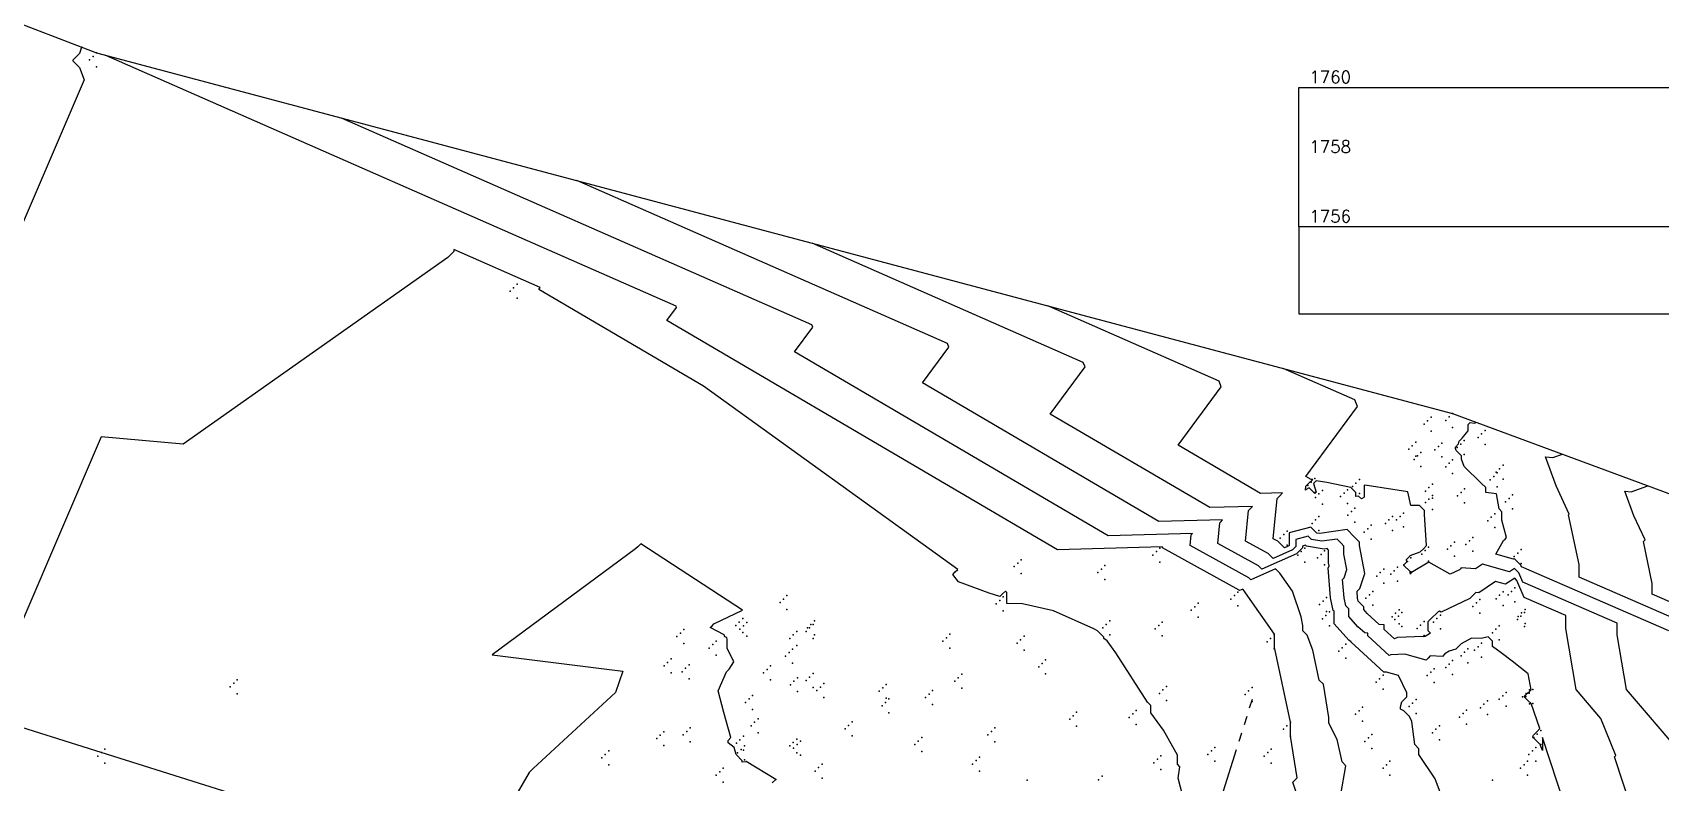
# Model space of a CAD drawing. Header units: metres. Extents: x 419582 to 423558, y 4805372 to 4807539.
# Drawn here: x 423246.79 to 423293.55, y 4807462.04 to 4807483.58 of the extents above; entities that cross this region are included whole.
import ezdxf

# ---------------------------------------------------------------- set-up
doc = ezdxf.new("R2010")
doc.units = ezdxf.units.M
doc.linetypes.add('PHANTOM', pattern=[2.5, 1.25, -0.25, 0.25, -0.25, 0.25, -0.25])
for name, color, linetype in [('C-ROAD-PROF-TEXT', 11, 'Continuous'), ('C-ROAD-PROF-TTLB', 5, 'Continuous'), ('C-TINN', 4, 'Continuous'), ('C-TINN-BNDY', 110, 'Continuous'), ('C-TOPO-MAJR', 9, 'Continuous'), ('C-TOPO-MINR', 8, 'Continuous'), ('LS', 7, 'Continuous')]:
    doc.layers.add(name, color=color, linetype=linetype)
doc.styles.get("Standard").update_dxf_attribs({"font": 'simplex.shx'})

# ---------------------------------------------------------------- blocks, each defined once
blk = doc.blocks.new('Susp A +0 +0')
at = {"linetype": 'PHANTOM', "flags": 128}
for points in [[(0, -11.382), (0, 11.382)], [(-11.382, 0), (11.382, 0)]]:
    blk.add_lwpolyline(points, dxfattribs=at)
at = {"flags": 128}
blk.add_lwpolyline([(-3.4, -3.4), (-3.4, 3.4), (3.4, 3.4), (3.4, -3.4)], close=True, dxfattribs=at)
at = {"layer": 'LS', "insert": (-3.273, -0.383), "char_height": 0.51577, "width": 9.13592, "attachment_point": 1}
blk.add_mtext('Susp A\\PBase +0 Leg +0', dxfattribs=at)

msp = doc.modelspace()

# ---------------------------------------------------------------- linework, layer by layer
at = {"color": 31, "lineweight": 30, "true_color": 0xffbd7a, "elevation": 1718.013}
msp.add_lwpolyline([(423449.834, 4807399.592), (423130.593, 4807500.114), (421950.92, 4806612.998), (421795.045, 4806430.988), (421305.015, 4806147.038), (421305.015, 4806147.038), (420630.083, 4805770.97), (419765.157, 4805549.54), (419617.356, 4805580.088)], dxfattribs=at)
at = {"layer": 'C-ROAD-PROF-TTLB', "color": 5, "linetype": 'Continuous', "lineweight": -3}
for p, q in [((423283.163, 4807478), (423283.163, 4807482)), ((423283.163, 4807482), (423363.163, 4807482))]:
    msp.add_line(p, q, dxfattribs=at)
msp.add_3dface([(423283.163, 4807475.5), (423363.163, 4807475.5), (423363.163, 4807478), (423283.163, 4807478)], dxfattribs=at)
at = {"layer": 'C-TINN', "color": 4, "linetype": 'Continuous', "lineweight": -3}
for p in [(423248.43, 4807482.79, 1757.04), (423248.53, 4807482.89, 1757.04), (423248.63, 4807482.99, 1757.04), (423248.63, 4807482.59, 1757.04), (423260.61, 4807476.25, 1758.17), (423260.71, 4807476.35, 1758.17), (423260.51, 4807476.15, 1758.17), (423260.71, 4807475.95, 1758.17), (423286.96, 4807472.53, 1751.46), (423287.38, 4807472.44, 1751.28), (423287.48, 4807472.54, 1751.28), (423287.58, 4807472.64, 1751.28), (423286.76, 4807472.33, 1751.46), (423286.86, 4807472.43, 1751.46), (423286.96, 4807472.13, 1751.46), (423287.58, 4807472.24, 1751.28), (423288.41, 4807472.05, 1750.76), (423288.51, 4807472.15, 1750.76), (423286.32, 4807471.61, 1751.6), (423286.42, 4807471.71, 1751.6), (423286.52, 4807471.81, 1751.6), (423286.67, 4807471.52, 1751.65), (423287.07, 4807471.59, 1751.45), (423287.17, 4807471.69, 1751.45), (423287.27, 4807471.79, 1751.45), (423287.71, 4807471.66, 1750.94), (423287.81, 4807471.76, 1750.94), (423287.91, 4807471.86, 1750.94), (423288.31, 4807471.95, 1750.76), (423288.51, 4807471.75, 1750.76), (423286.47, 4807471.32, 1751.65), (423286.52, 4807471.41, 1751.6), (423286.57, 4807471.42, 1751.65), (423286.67, 4807471.12, 1751.65), (423287.27, 4807471.39, 1751.45), (423287.38, 4807471.11, 1751.19), (423287.48, 4807471.21, 1751.19), (423287.58, 4807471.31, 1751.19), (423287.91, 4807471.46, 1750.94), (423288.93, 4807471.05, 1750.68), (423289.03, 4807471.15, 1750.68), (423283.42, 4807470.57, 1751.93), (423283.52, 4807470.67, 1751.93), (423283.62, 4807470.77, 1751.93), (423284.8, 4807470.64, 1751.95), (423284.9, 4807470.74, 1751.95), (423287, 4807470.61, 1751.55), (423287.58, 4807470.91, 1751.19), (423288.66, 4807470.73, 1750.94), (423288.76, 4807470.83, 1750.94), (423288.83, 4807470.95, 1750.68), (423288.86, 4807470.93, 1750.94), (423289.03, 4807470.75, 1750.68), (423283.62, 4807470.37, 1751.93), (423283.64, 4807470.23, 1752.29), (423283.74, 4807470.33, 1752.29), (423283.84, 4807470.43, 1752.29), (423284.36, 4807470.25, 1752.12), (423284.46, 4807470.35, 1752.12), (423284.56, 4807470.45, 1752.12), (423284.7, 4807470.54, 1751.95), (423284.9, 4807470.34, 1751.95), (423286.8, 4807470.41, 1751.55), (423286.9, 4807470.51, 1751.55), (423286.9, 4807470.18, 1751.91), (423287, 4807470.28, 1751.91), (423287, 4807470.21, 1751.55), (423287.72, 4807470.27, 1751.11), (423287.82, 4807470.37, 1751.11), (423287.92, 4807470.47, 1751.11), (423288.86, 4807470.53, 1750.94), (423289.2, 4807470.2, 1750.75), (423289.3, 4807470.3, 1750.75), (423283.74, 4807469.68, 1752.59), (423283.84, 4807470.03, 1752.29), (423284.56, 4807470.05, 1752.12), (423284.57, 4807469.72, 1752.22), (423284.67, 4807469.82, 1752.22), (423284.77, 4807469.92, 1752.22), (423285.85, 4807469.68, 1752.29), (423286.07, 4807469.68, 1752.23), (423286.17, 4807469.78, 1752.23), (423286.8, 4807470.08, 1751.91), (423287, 4807469.88, 1751.91), (423287.92, 4807470.07, 1751.11), (423288.69, 4807469.66, 1751.17), (423288.79, 4807469.76, 1751.17), (423289.1, 4807470.1, 1750.75), (423289.3, 4807469.9, 1750.75), (423282.83, 4807469.26, 1752.74), (423283.54, 4807469.48, 1752.59), (423283.64, 4807469.58, 1752.59), (423283.74, 4807469.28, 1752.59), (423284.77, 4807469.52, 1752.22), (423285.04, 4807469.23, 1752.25), (423285.14, 4807469.33, 1752.25), (423285.24, 4807469.43, 1752.25), (423285.65, 4807469.48, 1752.29), (423285.75, 4807469.58, 1752.29), (423285.85, 4807469.28, 1752.29), (423285.97, 4807469.58, 1752.23), (423286.17, 4807469.38, 1752.23), (423288.59, 4807469.56, 1751.17), (423288.79, 4807469.36, 1751.17), (423279.17, 4807468.77, 1757.09), (423282.63, 4807469.06, 1752.74), (423282.73, 4807469.16, 1752.74), (423282.83, 4807468.86, 1752.74), (423283.33, 4807468.77, 1755.32), (423285.24, 4807469.03, 1752.25), (423286.79, 4807468.7, 1751.98), (423286.89, 4807468.8, 1751.98), (423287.43, 4807468.74, 1751.52), (423287.53, 4807468.84, 1751.52), (423287.63, 4807468.94, 1751.52), (423287.96, 4807468.88, 1751.26), (423288.06, 4807468.98, 1751.26), (423288.16, 4807469.08, 1751.26), (423289.55, 4807468.73, 1750.79), (423274.99, 4807468.24, 1757.71), (423275.09, 4807468.34, 1757.71), (423275.19, 4807468.44, 1757.71), (423277.59, 4807468.27, 1757.53), (423278.97, 4807468.57, 1757.09), (423279.07, 4807468.67, 1757.09), (423279.17, 4807468.37, 1757.09), (423283.13, 4807468.57, 1755.32), (423283.23, 4807468.67, 1755.32), (423283.33, 4807468.37, 1755.32), (423283.7, 4807468.49, 1755.25), (423283.8, 4807468.59, 1755.25), (423283.9, 4807468.69, 1755.25), (423283.9, 4807468.29, 1755.25), (423286.18, 4807468.29, 1751.98), (423286.28, 4807468.39, 1751.98), (423286.38, 4807468.49, 1751.98), (423286.69, 4807468.6, 1751.98), (423286.89, 4807468.4, 1751.98), (423287.63, 4807468.54, 1751.52), (423288.16, 4807468.68, 1751.26), (423289.35, 4807468.53, 1750.79), (423289.45, 4807468.63, 1750.79), (423289.55, 4807468.33, 1750.79), (423275.19, 4807468.04, 1757.71), (423277.39, 4807468.07, 1757.53), (423277.49, 4807468.17, 1757.53), (423277.59, 4807467.87, 1757.53), (423285.4, 4807467.97, 1752.34), (423285.5, 4807468.07, 1752.34), (423285.6, 4807468.17, 1752.34), (423285.6, 4807467.77, 1752.34), (423285.8, 4807468.02, 1752.3), (423285.9, 4807468.12, 1752.3), (423286, 4807468.22, 1752.3), (423286, 4807467.82, 1752.3), (423286.38, 4807468.09, 1751.98), (423268.36, 4807467.31, 1758.78), (423268.46, 4807467.41, 1758.78), (423274.67, 4807467.37, 1758.07), (423281.21, 4807467.31, 1757.15), (423281.31, 4807467.41, 1757.15), (423281.41, 4807467.51, 1757.15), (423283.96, 4807467.35, 1755.3), (423285.09, 4807467.33, 1752.38), (423285.19, 4807467.43, 1752.38), (423285.29, 4807467.53, 1752.38), (423288.36, 4807467.3, 1753.28), (423288.83, 4807467.32, 1753.59), (423288.93, 4807467.42, 1753.59), (423289.03, 4807467.52, 1753.59), (423289.17, 4807467.43, 1753.98), (423289.27, 4807467.53, 1753.98), (423289.37, 4807467.63, 1753.98), (423268.26, 4807467.21, 1758.78), (423268.46, 4807467.01, 1758.78), (423274.47, 4807467.17, 1758.07), (423274.57, 4807467.27, 1758.07), (423274.67, 4807466.97, 1758.07), (423280.07, 4807466.99, 1757.51), (423280.17, 4807467.09, 1757.51), (423280.27, 4807467.19, 1757.51), (423281.41, 4807467.11, 1757.15), (423283.76, 4807467.15, 1755.3), (423283.86, 4807467.25, 1755.3), (423283.94, 4807466.84, 1755.31), (423283.96, 4807466.95, 1755.3), (423284.04, 4807466.94, 1755.31), (423285.29, 4807467.13, 1752.38), (423285.94, 4807466.9, 1752.11), (423286.04, 4807467, 1752.11), (423286.12, 4807466.92, 1752.36), (423287.23, 4807466.85, 1753.08), (423288.16, 4807467.1, 1753.28), (423288.26, 4807467.2, 1753.28), (423288.36, 4807466.9, 1753.28), (423289.03, 4807467.12, 1753.59), (423289.37, 4807467.23, 1753.98), (423289.56, 4807466.91, 1753.79), (423289.64, 4807466.92, 1753.65), (423289.66, 4807467.01, 1753.79), (423265.5, 4807466.43, 1759.29), (423266.99, 4807466.55, 1758.72), (423267.09, 4807466.65, 1758.72), (423267.11, 4807466.44, 1758.66), (423267.19, 4807466.75, 1758.72), (423267.21, 4807466.54, 1758.66), (423267.31, 4807466.64, 1758.66), (423268.74, 4807466.38, 1758.71), (423269.01, 4807466.38, 1758.76), (423269.05, 4807466.48, 1758.75), (423269.11, 4807466.48, 1758.76), (423269.15, 4807466.58, 1758.75), (423269.21, 4807466.58, 1758.76), (423269.25, 4807466.68, 1758.75), (423277.53, 4807466.48, 1757.96), (423277.63, 4807466.58, 1757.96), (423277.73, 4807466.68, 1757.96), (423279.04, 4807466.45, 1757.64), (423279.14, 4807466.55, 1757.64), (423279.24, 4807466.65, 1757.64), (423280.27, 4807466.79, 1757.51), (423283.84, 4807466.74, 1755.31), (423284.04, 4807466.54, 1755.31), (423285.84, 4807466.8, 1752.11), (423285.92, 4807466.72, 1752.36), (423286.02, 4807466.82, 1752.36), (423286.04, 4807466.6, 1752.11), (423286.12, 4807466.52, 1752.36), (423286.56, 4807466.46, 1752.95), (423286.66, 4807466.56, 1752.95), (423286.76, 4807466.66, 1752.95), (423287.03, 4807466.65, 1753.08), (423287.13, 4807466.75, 1753.08), (423287.23, 4807466.45, 1753.08), (423288.82, 4807466.44, 1753.91), (423288.92, 4807466.54, 1753.91), (423289.44, 4807466.72, 1753.65), (423289.46, 4807466.81, 1753.79), (423289.54, 4807466.82, 1753.65), (423289.64, 4807466.52, 1753.65), (423289.66, 4807466.61, 1753.79), (423265.3, 4807466.23, 1759.29), (423265.4, 4807466.33, 1759.29), (423265.5, 4807466.03, 1759.29), (423266.23, 4807465.9, 1759.19), (423266.33, 4807466, 1759.19), (423266.43, 4807466.1, 1759.19), (423267.19, 4807466.35, 1758.72), (423267.31, 4807466.24, 1758.66), (423268.54, 4807466.18, 1758.71), (423268.64, 4807466.28, 1758.71), (423268.74, 4807465.98, 1758.71), (423269.21, 4807466.18, 1758.76), (423269.25, 4807466.28, 1758.75), (423272.94, 4807466.1, 1758.45), (423273.04, 4807466.2, 1758.45), (423273.14, 4807466.3, 1758.45), (423273.14, 4807465.9, 1758.45), (423275.07, 4807466.04, 1758.31), (423275.17, 4807466.14, 1758.31), (423275.27, 4807466.24, 1758.31), (423277.73, 4807466.28, 1757.96), (423279.24, 4807466.25, 1757.64), (423282.25, 4807466.08, 1757.02), (423282.35, 4807466.18, 1757.02), (423282.45, 4807466.28, 1757.02), (423284.41, 4807465.91, 1755.32), (423284.51, 4807466.01, 1755.32), (423286.76, 4807466.26, 1752.95), (423288.31, 4807465.94, 1754.14), (423288.41, 4807466.04, 1754.14), (423288.72, 4807466.34, 1753.91), (423288.92, 4807466.14, 1753.91), (423265.03, 4807465.49, 1759.27), (423265.13, 4807465.59, 1759.27), (423266.43, 4807465.7, 1759.19), (423268.42, 4807465.67, 1758.68), (423268.52, 4807465.77, 1758.68), (423268.62, 4807465.87, 1758.68), (423268.62, 4807465.47, 1758.68), (423275.27, 4807465.84, 1758.31), (423275.79, 4807465.46, 1758.4), (423275.89, 4807465.56, 1758.4), (423282.45, 4807465.88, 1757.02), (423284.31, 4807465.81, 1755.32), (423284.51, 4807465.61, 1755.32), (423287.48, 4807465.44, 1754.39), (423287.58, 4807465.54, 1754.39), (423287.82, 4807465.68, 1754.31), (423287.92, 4807465.78, 1754.31), (423288.02, 4807465.88, 1754.31), (423288.02, 4807465.48, 1754.31), (423288.21, 4807465.84, 1754.14), (423288.41, 4807465.64, 1754.14), (423252.67, 4807464.99, 1758.6), (423264.93, 4807465.39, 1759.27), (423265.13, 4807465.19, 1759.27), (423265.45, 4807465.22, 1759.37), (423265.55, 4807465.32, 1759.37), (423265.65, 4807465.42, 1759.37), (423265.65, 4807465.02, 1759.37), (423267.79, 4807465.19, 1758.68), (423267.89, 4807465.29, 1758.68), (423267.99, 4807465.39, 1758.68), (423267.99, 4807464.99, 1758.68), (423268.76, 4807465.05, 1758.71), (423269.01, 4807464.97, 1758.71), (423269.11, 4807465.07, 1758.71), (423269.21, 4807465.17, 1758.71), (423273.38, 4807465.05, 1758.62), (423273.48, 4807465.15, 1758.62), (423275.69, 4807465.36, 1758.4), (423275.89, 4807465.16, 1758.4), (423285.48, 4807465.02, 1755.18), (423285.58, 4807465.12, 1755.18), (423286.85, 4807465.11, 1754.66), (423286.95, 4807465.21, 1754.66), (423287.05, 4807465.31, 1754.66), (423287.38, 4807465.34, 1754.39), (423287.58, 4807465.14, 1754.39), (423252.47, 4807464.79, 1758.6), (423252.57, 4807464.89, 1758.6), (423252.67, 4807464.59, 1758.6), (423267.47, 4807464.54, 1758.65), (423268.56, 4807464.85, 1758.71), (423268.66, 4807464.95, 1758.71), (423268.76, 4807464.65, 1758.71), (423269.21, 4807464.77, 1758.71), (423269.32, 4807464.68, 1758.74), (423269.42, 4807464.78, 1758.74), (423269.52, 4807464.88, 1758.74), (423271.11, 4807464.66, 1758.34), (423271.21, 4807464.76, 1758.34), (423271.31, 4807464.86, 1758.34), (423272.54, 4807464.58, 1758.73), (423272.64, 4807464.68, 1758.73), (423273.28, 4807464.95, 1758.62), (423273.48, 4807464.75, 1758.62), (423279.16, 4807464.6, 1757.86), (423279.26, 4807464.7, 1757.86), (423279.36, 4807464.8, 1757.86), (423281.62, 4807464.57, 1757.33), (423281.72, 4807464.67, 1757.33), (423281.82, 4807464.77, 1757.33), (423285.38, 4807464.92, 1755.18), (423285.58, 4807464.72, 1755.18), (423287.05, 4807464.91, 1754.66), (423289.02, 4807464.53, 1754.27), (423289.12, 4807464.63, 1754.27), (423289.59, 4807464.5, 1754.12), (423289.68, 4807464.51, 1753.86), (423289.69, 4807464.6, 1754.12), (423289.78, 4807464.61, 1753.86), (423289.79, 4807464.7, 1754.12), (423289.88, 4807464.71, 1753.86), (423267.27, 4807464.34, 1758.65), (423267.37, 4807464.44, 1758.65), (423267.47, 4807464.14, 1758.65), (423269.52, 4807464.48, 1758.74), (423271.19, 4807464.24, 1758.73), (423271.29, 4807464.34, 1758.73), (423271.31, 4807464.46, 1758.34), (423271.39, 4807464.44, 1758.73), (423271.39, 4807464.04, 1758.73), (423272.44, 4807464.48, 1758.73), (423272.64, 4807464.28, 1758.73), (423276.78, 4807464.06, 1758.47), (423278.49, 4807464.11, 1758.13), (423279.36, 4807464.4, 1757.86), (423281.82, 4807464.37, 1757.33), (423284.89, 4807464.1, 1755.31), (423284.99, 4807464.2, 1755.31), (423286.33, 4807464.22, 1754.93), (423286.43, 4807464.32, 1754.93), (423286.53, 4807464.42, 1754.93), (423287.98, 4807464.12, 1754.78), (423288.38, 4807464.19, 1754.49), (423288.48, 4807464.29, 1754.49), (423288.58, 4807464.39, 1754.49), (423288.92, 4807464.43, 1754.27), (423289.12, 4807464.23, 1754.27), (423289.79, 4807464.3, 1754.12), (423289.88, 4807464.31, 1753.86), (423265.68, 4807463.61, 1759.54), (423267.43, 4807463.67, 1758.64), (423267.53, 4807463.77, 1758.64), (423267.63, 4807463.87, 1758.64), (423270.13, 4807463.58, 1758.78), (423270.23, 4807463.68, 1758.78), (423270.33, 4807463.78, 1758.78), (423274.43, 4807463.61, 1758.73), (423276.58, 4807463.86, 1758.47), (423276.68, 4807463.96, 1758.47), (423276.78, 4807463.66, 1758.47), (423278.29, 4807463.91, 1758.13), (423278.39, 4807464.01, 1758.13), (423278.49, 4807463.71, 1758.13), (423282.72, 4807463.57, 1757), (423282.82, 4807463.67, 1757), (423282.92, 4807463.77, 1757), (423284.79, 4807464, 1755.31), (423284.99, 4807463.8, 1755.31), (423286.53, 4807464.02, 1754.93), (423287.1, 4807463.57, 1754.75), (423287.2, 4807463.67, 1754.75), (423287.78, 4807463.92, 1754.78), (423287.88, 4807464.02, 1754.78), (423287.98, 4807463.72, 1754.78), (423288.58, 4807463.99, 1754.49), (423264.72, 4807463.3, 1759.74), (423264.82, 4807463.4, 1759.74), (423264.92, 4807463.5, 1759.74), (423264.92, 4807463.1, 1759.74), (423265.48, 4807463.41, 1759.54), (423265.58, 4807463.51, 1759.54), (423265.68, 4807463.21, 1759.54), (423267.01, 4807463.17, 1758.88), (423267.11, 4807463.27, 1758.88), (423267.21, 4807463.37, 1758.88), (423267.24, 4807463.09, 1758.93), (423267.63, 4807463.47, 1758.64), (423268.54, 4807463.09, 1758.8), (423268.64, 4807463.19, 1758.8), (423268.74, 4807463.29, 1758.8), (423268.75, 4807463.13, 1758.82), (423268.85, 4807463.23, 1758.82), (423270.33, 4807463.38, 1758.78), (423272.13, 4807463.13, 1758.84), (423272.23, 4807463.23, 1758.84), (423272.33, 4807463.33, 1758.84), (423274.23, 4807463.41, 1758.73), (423274.33, 4807463.51, 1758.73), (423274.43, 4807463.21, 1758.73), (423282.92, 4807463.37, 1757), (423285.06, 4807463.22, 1755.41), (423285.16, 4807463.32, 1755.41), (423285.26, 4807463.42, 1755.41), (423287, 4807463.47, 1754.75), (423287.2, 4807463.27, 1754.75), (423289.91, 4807463.33, 1753.99), (423290.01, 4807463.43, 1753.99), (423290.11, 4807463.53, 1753.99), (423290.11, 4807463.13, 1753.99), (423248.67, 4807462.8, 1758.81), (423248.77, 4807462.9, 1758.81), (423248.87, 4807463, 1758.81), (423263.14, 4807462.75, 1759.77), (423263.24, 4807462.85, 1759.77), (423263.34, 4807462.95, 1759.77), (423267.04, 4807462.89, 1758.93), (423267.14, 4807462.99, 1758.93), (423267.21, 4807462.97, 1758.88), (423267.24, 4807462.69, 1758.93), (423268.65, 4807463.03, 1758.82), (423268.74, 4807462.89, 1758.8), (423268.85, 4807462.83, 1758.82), (423272.33, 4807462.93, 1758.84), (423273.89, 4807462.67, 1758.86), (423273.99, 4807462.77, 1758.86), (423279.1, 4807462.71, 1758.12), (423279.2, 4807462.81, 1758.12), (423280.55, 4807462.85, 1757.78), (423280.65, 4807462.95, 1757.78), (423280.75, 4807463.05, 1757.78), (423280.75, 4807462.65, 1757.78), (423282.17, 4807462.8, 1757.42), (423282.27, 4807462.9, 1757.42), (423282.37, 4807463, 1757.42), (423285.26, 4807463.02, 1755.41), (423285.78, 4807462.65, 1755.35), (423289.73, 4807462.65, 1754.28), (423289.77, 4807462.85, 1754.19), (423289.87, 4807462.95, 1754.19), (423289.97, 4807463.05, 1754.19), (423289.97, 4807462.65, 1754.19), (423248.87, 4807462.6, 1758.81), (423263.34, 4807462.55, 1759.77), (423266.43, 4807462.25, 1759.59), (423266.53, 4807462.35, 1759.59), (423266.63, 4807462.45, 1759.59), (423269.27, 4807462.37, 1758.92), (423269.37, 4807462.47, 1758.92), (423269.47, 4807462.57, 1758.92), (423269.47, 4807462.17, 1758.92), (423273.79, 4807462.57, 1758.86), (423273.99, 4807462.37, 1758.86), (423277.51, 4807462.22, 1758.56), (423279, 4807462.61, 1758.12), (423279.2, 4807462.41, 1758.12), (423282.37, 4807462.6, 1757.42), (423285.58, 4807462.45, 1755.35), (423285.68, 4807462.55, 1755.35), (423285.78, 4807462.25, 1755.35), (423289.53, 4807462.45, 1754.28), (423289.63, 4807462.55, 1754.28), (423289.73, 4807462.25, 1754.28), (423266.63, 4807462.05, 1759.59), (423268.14, 4807462.13, 1758.97), (423275.36, 4807462.11, 1758.86), (423277.41, 4807462.12, 1758.56), (423288.72, 4807462.11, 1754.69)]:
    msp.add_point(p, dxfattribs=at)
at = {"layer": 'C-TINN-BNDY', "color": 110, "linetype": 'Continuous', "lineweight": -3, "flags": 128}
msp.add_lwpolyline([(423155.26, 4807511.44), (423220.21, 4807493.91), (423248.63, 4807482.99), (423287.58, 4807472.64), (423324.86, 4807458.82), (423338.71, 4807455.21), (423346.85, 4807452.21), (423376.85, 4807442.88), (423407.17, 4807432.75), (423426.06, 4807425.57), (423479.26, 4807419.95), (423488.35, 4807411.26), (423490.39, 4807398.46), (423490.39, 4807398.06), (423490.01, 4807373.35), (423490.01, 4807372.95), (423470.52, 4807372.34), (422724.87, 4807165.92)], dxfattribs=at)
at = {"layer": 'C-TOPO-MAJR', "color": 9, "linetype": 'Continuous', "lineweight": -3, "flags": 128}
for points, elevation in [([(423287.314, 4807461.501), (423287.075, 4807462.151), (423286.608, 4807462.845), (423286.608, 4807463.012), (423286.492, 4807463.128), (423286.405, 4807463.792), (423286.345, 4807463.932), (423286.174, 4807464.103), (423286.083, 4807464.143), (423286.083, 4807464.216), (423286.12, 4807464.36), (423286.192, 4807464.432), (423286.264, 4807464.504), (423286.264, 4807464.616), (423286.02, 4807465.117), (423285.675, 4807465.212), (423285.614, 4807465.209), (423285.607, 4807465.207), (423284.663, 4807466.069), (423284.662, 4807466.087), (423284.643, 4807466.089), (423284.595, 4807466.132), (423284.172, 4807466.602), (423284.172, 4807466.96), (423284.151, 4807466.981), (423284.076, 4807467.348), (423284.004, 4807468.206), (423284.012, 4807468.215), (423284.029, 4807468.263), (423284.012, 4807468.352), (423284.012, 4807468.718), (423283.995, 4807468.735), (423283.972, 4807468.758), (423283.885, 4807468.745), (423283.378, 4807468.83), (423283.355, 4807468.853), (423283.268, 4807468.831), (423283.268, 4807468.781), (423283.18, 4807468.694), (423283.093, 4807468.606), (423282.102, 4807468.168), (423282.005, 4807468.266), (423280.832, 4807468.909), (423280.891, 4807469.499), (423280.932, 4807469.54), (423280.972, 4807469.58), (423279.142, 4807469.532), (423272.349, 4807473.515), (423273.111, 4807474.545), (423273.073, 4807474.643), (423262.425, 4807479.324)], 1755), ([(423295.264, 4807466.175), (423291.21, 4807467.941), (423291.21, 4807468.298), (423290.911, 4807469.726), (423290.921, 4807469.736), (423290.931, 4807469.746), (423290.549, 4807470.563), (423290.243, 4807471.396), (423290.457, 4807471.375), (423290.73, 4807471.472)], 1750)]:
    msp.add_lwpolyline(points, dxfattribs=dict(at, elevation=elevation))
at = {"layer": 'C-TOPO-MINR', "color": 8, "linetype": 'Continuous', "lineweight": -3, "flags": 128}
for points, elevation in [([(423248.231, 4807483.143), (423248.196, 4807483.153), (423248.143, 4807482.972), (423248.047, 4807482.877), (423247.951, 4807482.781), (423247.951, 4807482.764), (423248.143, 4807482.572), (423248.275, 4807482.219), (423241.089, 4807465.49)], 1757), ([(423283.199, 4807461.416), (423282.991, 4807462.052), (423283.052, 4807462.113), (423283.113, 4807462.174), (423282.92, 4807463.37), (423282.92, 4807463.77), (423282.472, 4807465.879), (423282.469, 4807465.888), (423282.466, 4807465.89), (423282.466, 4807466.285), (423282.465, 4807466.29), (423282.46, 4807466.305), (423281.567, 4807467.58), (423281.551, 4807467.597), (423281.458, 4807467.556), (423281.451, 4807467.563), (423279.242, 4807468.776), (423279.244, 4807468.801), (423279.246, 4807468.803), (423279.248, 4807468.805), (423276.226, 4807468.726), (423265.006, 4807475.304), (423265.287, 4807475.684), (423265.273, 4807475.72), (423248.9, 4807482.918)], 1757), ([(423284.364, 4807461.701), (423284.514, 4807462.519), (423284.403, 4807462.63), (423284.266, 4807463.276), (423284.027, 4807463.743), (423284.027, 4807463.906), (423283.866, 4807464.865), (423283.747, 4807464.984), (423283.566, 4807465.838), (423283.398, 4807466.274), (423283.279, 4807466.393), (423283.279, 4807466.554), (423283.227, 4807466.796), (423282.978, 4807467.534), (423282.617, 4807468.05), (423282.491, 4807468.176), (423281.78, 4807467.862), (423281.728, 4807467.914), (423280.037, 4807468.843), (423280.068, 4807469.15), (423280.089, 4807469.171), (423280.11, 4807469.192), (423277.684, 4807469.129), (423268.677, 4807474.41), (423269.199, 4807475.115), (423269.173, 4807475.182), (423255.663, 4807481.121)], 1756), ([(423280.036, 4807460.834), (423279.693, 4807462.167), (423279.747, 4807462.495), (423279.676, 4807462.565), (423279.676, 4807462.824), (423279.274, 4807463.544), (423278.909, 4807464.042), (423278.909, 4807464.25), (423278.813, 4807464.346), (423277.909, 4807465.769), (423277.655, 4807466.106), (423277.563, 4807466.178), (423277.563, 4807466.215), (423277.381, 4807466.396), (423277.272, 4807466.453), (423276.113, 4807466.967), (423275.229, 4807467.17), (423274.771, 4807467.178), (423274.771, 4807467.5), (423274.732, 4807467.539), (423274.652, 4807467.459), (423274.571, 4807467.378), (423274.265, 4807467.48), (423273.389, 4807467.805), (423273.22, 4807468.015), (423273.293, 4807468.088), (423273.366, 4807468.161), (423266.061, 4807473.427), (423261.334, 4807476.198), (423261.375, 4807476.253), (423261.373, 4807476.258), (423261.373, 4807476.258), (423258.893, 4807477.349), (423258.893, 4807477.289), (423258.808, 4807477.204), (423258.723, 4807477.119), (423251.116, 4807471.759), (423248.76, 4807471.965), (423245.388, 4807464.114)], 1758), ([(423291.034, 4807460.684), (423290.158, 4807463.329), (423290.158, 4807462.957), (423290.103, 4807463.106), (423290.103, 4807463.126), (423289.913, 4807463.316), (423289.908, 4807463.311), (423289.903, 4807463.306), (423289.883, 4807463.343), (423289.882, 4807463.362), (423289.901, 4807463.405), (423289.993, 4807463.497), (423290.085, 4807463.589), (423289.832, 4807464.305), (423289.739, 4807464.397), (423289.632, 4807464.505), (423289.685, 4807464.558), (423289.732, 4807464.605), (423289.785, 4807464.658), (423289.832, 4807464.705), (423289.752, 4807465.165), (423289.293, 4807465.523), (423288.97, 4807465.763), (423288.72, 4807465.944), (423288.72, 4807466.101), (423288.599, 4807466.223), (423288.402, 4807466.18), (423288.122, 4807466.187), (423287.821, 4807466.024), (423287.746, 4807465.949), (423287.671, 4807465.874), (423287.476, 4807465.811), (423287.358, 4807465.735), (423287.285, 4807465.662), (423286.938, 4807465.677), (423286.877, 4807465.615), (423286.815, 4807465.554), (423286.204, 4807465.723), (423285.806, 4807465.706), (423285.757, 4807465.689), (423285.139, 4807466.253), (423285.139, 4807466.327), (423285.057, 4807466.335), (423284.86, 4807466.513), (423284.599, 4807466.804), (423284.599, 4807467.025), (423284.509, 4807467.114), (423284.463, 4807467.341), (423284.418, 4807467.872), (423284.462, 4807467.915), (423284.544, 4807468.153), (423284.458, 4807468.598), (423284.458, 4807468.832), (423284.375, 4807468.915), (423284.259, 4807469.032), (423283.825, 4807468.967), (423283.528, 4807469.017), (423283.432, 4807469.113), (423283.074, 4807469.021), (423283.074, 4807468.816), (423283.025, 4807468.767), (423282.977, 4807468.718), (423282.424, 4807468.474), (423282.281, 4807468.617), (423281.628, 4807468.976), (423281.715, 4807469.848), (423281.775, 4807469.908), (423281.835, 4807469.968), (423280.601, 4807469.936), (423276.02, 4807472.621), (423277.023, 4807473.976), (423276.972, 4807474.105), (423269.187, 4807477.527)], 1754), ([(423292.987, 4807460.48), (423292.224, 4807462.783), (423292.243, 4807462.802), (423292.262, 4807462.821), (423291.837, 4807463.877), (423291.125, 4807464.712), (423290.828, 4807466.467), (423290.828, 4807466.836), (423289.631, 4807467.358), (423289.425, 4807467.845), (423289.364, 4807467.906), (423289.097, 4807467.733), (423288.81, 4807467.814), (423288.332, 4807467.491), (423288.244, 4807467.497), (423288.16, 4807467.413), (423288.076, 4807467.329), (423287.251, 4807466.937), (423287.205, 4807466.963), (423287.168, 4807466.94), (423286.941, 4807466.733), (423286.902, 4807466.695), (423286.864, 4807466.656), (423286.864, 4807466.41), (423286.941, 4807466.333), (423286.788, 4807466.235), (423286.785, 4807466.232), (423286.768, 4807466.232), (423286.766, 4807466.229), (423286.763, 4807466.226), (423286.734, 4807466.234), (423285.997, 4807466.202), (423285.907, 4807466.171), (423285.616, 4807466.436), (423285.615, 4807466.566), (423285.471, 4807466.581), (423285.126, 4807466.894), (423285.025, 4807467.005), (423285.025, 4807467.09), (423284.868, 4807467.247), (423284.85, 4807467.334), (423284.833, 4807467.537), (423284.911, 4807467.616), (423285.06, 4807468.043), (423284.905, 4807468.845), (423284.905, 4807468.945), (423284.755, 4807469.095), (423284.546, 4807469.306), (423283.765, 4807469.189), (423283.678, 4807469.203), (423283.508, 4807469.373), (423282.88, 4807469.211), (423282.88, 4807468.851), (423282.87, 4807468.841), (423282.86, 4807468.831), (423282.746, 4807468.78), (423282.558, 4807468.969), (423282.423, 4807469.043), (423282.539, 4807470.197), (423282.618, 4807470.276), (423282.697, 4807470.355), (423282.059, 4807470.339), (423279.692, 4807471.727), (423280.935, 4807473.407), (423280.872, 4807473.566), (423275.949, 4807475.731)], 1753), ([(423294.113, 4807462.909), (423292.572, 4807464.715), (423292.307, 4807466.285), (423292.307, 4807466.616), (423289.594, 4807467.798), (423289.482, 4807468.064), (423289.358, 4807468.189), (423289.212, 4807468.094), (423288.436, 4807468.312), (423288.233, 4807468.174), (423287.829, 4807468.202), (423287.802, 4807468.175), (423287.775, 4807468.147), (423287.507, 4807468.02), (423286.896, 4807468.372), (423286.395, 4807468.067), (423286.388, 4807468.061), (423286.366, 4807468.028), (423286.356, 4807468.073), (423286.356, 4807468.098), (423286.169, 4807468.286), (423286.263, 4807468.379), (423286.252, 4807468.447), (423286.346, 4807468.541), (423286.363, 4807468.561), (423286.648, 4807468.662), (423286.74, 4807468.754), (423286.832, 4807468.846), (423286.767, 4807469.739), (423286.767, 4807469.852), (423286.623, 4807469.996), (423286.383, 4807469.993), (423286.289, 4807470.391), (423285.127, 4807470.569), (423285.04, 4807470.584), (423285.04, 4807470.243), (423285.025, 4807470.228), (423284.957, 4807470.188), (423284.876, 4807470.262), (423284.8, 4807470.255), (423284.8, 4807470.372), (423284.659, 4807470.514), (423283.966, 4807470.652), (423283.663, 4807470.704), (423283.582, 4807470.623), (423283.663, 4807470.382), (423283.643, 4807470.362), (423283.624, 4807470.343), (423283.463, 4807470.504), (423283.369, 4807470.457), (423283.36, 4807470.448), (423283.352, 4807470.44), (423283.362, 4807470.546), (423283.461, 4807470.644), (423283.56, 4807470.743), (423283.518, 4807470.742), (423283.363, 4807470.833), (423284.847, 4807472.837), (423284.772, 4807473.028), (423282.711, 4807473.934)], 1752), ([(423293.785, 4807466.395), (423289.558, 4807468.238), (423289.538, 4807468.284), (423289.351, 4807468.471), (423289.326, 4807468.454), (423288.818, 4807468.597), (423289.041, 4807468.989), (423289.085, 4807469.033), (423289.13, 4807469.078), (423288.996, 4807469.579), (423288.996, 4807469.817), (423288.915, 4807469.898), (423288.842, 4807470.329), (423288.528, 4807470.368), (423288.528, 4807470.509), (423288.399, 4807470.638), (423287.914, 4807471.111), (423287.831, 4807471.328), (423287.831, 4807471.424), (423287.679, 4807471.576), (423287.658, 4807471.628), (423287.658, 4807471.675), (423287.746, 4807471.764), (423287.769, 4807471.845), (423287.852, 4807471.927), (423287.973, 4807472.084), (423288.027, 4807472.138), (423288.027, 4807472.322), (423288.081, 4807472.376), (423288.209, 4807472.363), (423288.269, 4807472.385)], 1751), ([(423296.743, 4807465.954), (423293.311, 4807467.45), (423293.311, 4807467.752), (423293.058, 4807468.96), (423293.082, 4807468.984), (423293.106, 4807469.008), (423292.783, 4807469.699), (423292.524, 4807470.405), (423292.705, 4807470.386), (423293.19, 4807470.56)], 1749), ([(423268.039, 4807462.03), (423268.136, 4807462.127), (423267.29, 4807462.647), (423267.283, 4807462.641), (423267.277, 4807462.634), (423267.175, 4807462.622), (423267.175, 4807462.665), (423266.997, 4807462.843), (423266.946, 4807463.048), (423266.768, 4807463.177), (423266.768, 4807463.25), (423266.85, 4807463.332), (423266.645, 4807464.053), (423266.482, 4807464.671), (423266.726, 4807465.221), (423266.761, 4807465.257), (423266.796, 4807465.292), (423266.937, 4807465.51), (423266.745, 4807465.894), (423266.745, 4807466.15), (423266.737, 4807466.201), (423266.674, 4807466.222), (423266.656, 4807466.282), (423266.258, 4807466.491), (423266.309, 4807466.542), (423266.36, 4807466.593), (423267.183, 4807466.987), (423264.26, 4807468.895), (423264.186, 4807468.821), (423264.112, 4807468.747), (423259.992, 4807465.709), (423263.745, 4807465.237), (423263.538, 4807464.629), (423261.173, 4807462.444), (423261.116, 4807462.387), (423261.059, 4807462.33), (423260.541, 4807461.434)], 1759)]:
    msp.add_lwpolyline(points, dxfattribs=dict(at, elevation=elevation))

# ---------------------------------------------------------------- block references
at = {"rotation": 342.52192671}
msp.add_blockref('Susp A +0 +0', (423278.41, 4807453.58, 1759.16), dxfattribs=at)

# ---------------------------------------------------------------- texts
at = {"layer": 'C-ROAD-PROF-TEXT', "color": 11, "linetype": 'Continuous', "lineweight": -3, "char_height": 0.35, "attachment_point": 6}
for s, insert in [('1760', (423284.662, 4807482.3)), ('1758', (423284.662, 4807480.3)), ('1756', (423284.662, 4807478.3))]:
    msp.add_mtext(s, dxfattribs=dict(at, insert=insert))

doc.saveas('drawing.dxf')
